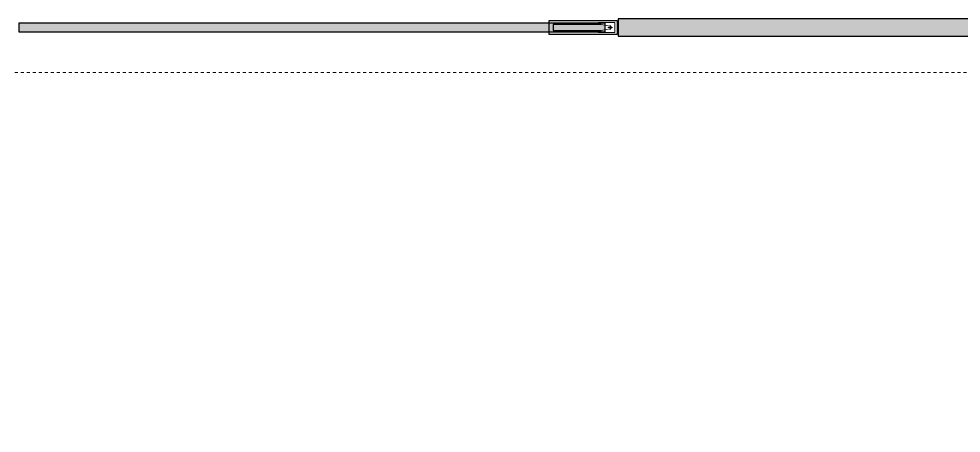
# Model space of a CAD drawing. Header units: millimetres. Extents: x -36 to 64, y 70 to 162.
# Drawn here: x -17.7 to 13.68, y 145.48 to 159.29 of the extents above; entities that cross this region are included whole.
import ezdxf

# ---------------------------------------------------------------- set-up
doc = ezdxf.new("R2010")
doc.units = ezdxf.units.MM
doc.header["$LTSCALE"] = 0.02
doc.linetypes.add('00 Ground$0$Dash', pattern=[6.35, 3.175, -3.175])
doc.linetypes.add('00 Ground$0$DASHDOT', pattern=[25.4, 12.7, -6.35, 0, -6.35])
doc.layers.add('00 Ground$0$hoja puerta', color=6, linetype='Continuous')
doc.layers.add('00 Ground$0$PUENTE GRUA', color=5, linetype='Continuous')
doc.layers.add('00 Ground$0$interface-AM_7', color=7, linetype='00 Ground$0$DASHDOT', lineweight=5)
doc.layers.add('00 Ground$0$megadoor-AM_0', color=7, linetype='Continuous', lineweight=5)

# ---------------------------------------------------------------- blocks, each defined once
blk = doc.blocks.new('00 Ground$0$Hangar subestructura puerta planta baja')
at = {"layer": '00 Ground$0$hoja puerta'}
h = blk.add_hatch(color=252, dxfattribs=at)
h.dxf.hatch_style = 1
h.paths.add_polyline_path([(-0.857, 0.145), (-0.857, -0.145), (18.673, -0.145), (18.673, 0.145)])
h = blk.add_hatch(color=252, dxfattribs=at)
h.dxf.hatch_style = 1
h.paths.add_polyline_path([(19.103, 0.29), (19.103, -0.29), (44.103, -0.29), (44.103, 0.29)])
blk.add_lwpolyline([(16.803, 0.23), (19.063, 0.23), (19.063, -0.23), (16.803, -0.23)], close=True)
blk.add_lwpolyline([(18.539, 0.1), (16.933, 0.1), (16.933, -0.1), (18.539, -0.1)])
for points in [[(-0.857, 0.145), (-0.857, -0.145), (18.673, -0.145), (18.673, 0.145)], [(19.103, 0.29), (19.103, -0.29), (44.103, -0.29), (44.103, 0.29)]]:
    blk.add_lwpolyline(points, close=True, dxfattribs=at)
at = {"layer": '00 Ground$0$interface-AM_7'}
for p, q in [((18.833, 0), (18.833, 0.076)), ((18.833, 0), (18.757, 0)), ((18.909, 0), (18.833, 0)), ((18.833, -0.076), (18.833, 0))]:
    blk.add_line(p, q, dxfattribs=at)
at = {"layer": '00 Ground$0$megadoor-AM_0'}
blk.add_lwpolyline([(18.437, 0.165, 0.364088), (18.482, 0.112), (18.818, 0.042), (18.833, 0.042, -1), (18.833, -0.043), (18.818, -0.043), (18.482, -0.112, 0.364088), (18.437, -0.165), (18.987, -0.165), (18.987, 0.165)], format="xyb", close=True, dxfattribs=at)

msp = doc.modelspace()

# ---------------------------------------------------------------- linework, layer by layer
at = {"layer": '00 Ground$0$PUENTE GRUA', "color": 242, "linetype": '00 Ground$0$Dash', "lineweight": 0}
msp.add_lwpolyline([(-19.24, 157.496), (48.76, 157.496), (48.76, 85.495), (-19.24, 85.495)], close=True, dxfattribs=at)

# ---------------------------------------------------------------- block references
at = {"lineweight": 0}
msp.add_blockref('00 Ground$0$Hangar subestructura puerta planta baja', (-16.843, 158.998), dxfattribs=at)

doc.saveas('drawing.dxf')
